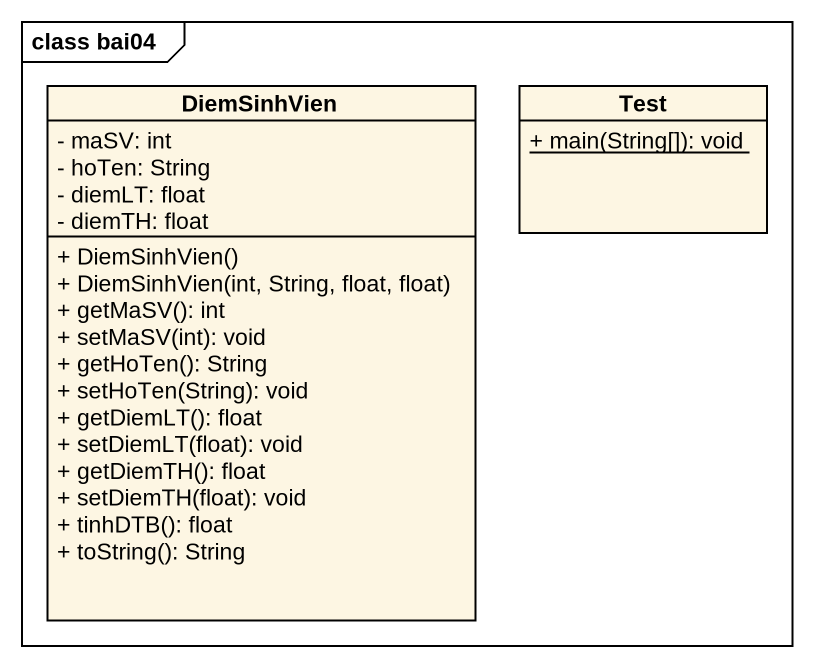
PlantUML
@startuml
mainframe class bai04
hide circle
hide empty members
skinparam classAttributeIconSize 0
class DiemSinhVien {
  - maSV: int
  - hoTen: String
  - diemLT: float
  - diemTH: float
  + DiemSinhVien()
  + DiemSinhVien(int, String, float, float)
  + getMaSV(): int
  + setMaSV(int): void
  + getHoTen(): String
  + setHoTen(String): void
  + getDiemLT(): float
  + setDiemLT(float): void
  + getDiemTH(): float
  + setDiemTH(float): void
  + tinhDTB(): float
  + toString(): String
}
class Test {
  {static} + main(String[]): void
}
@enduml
